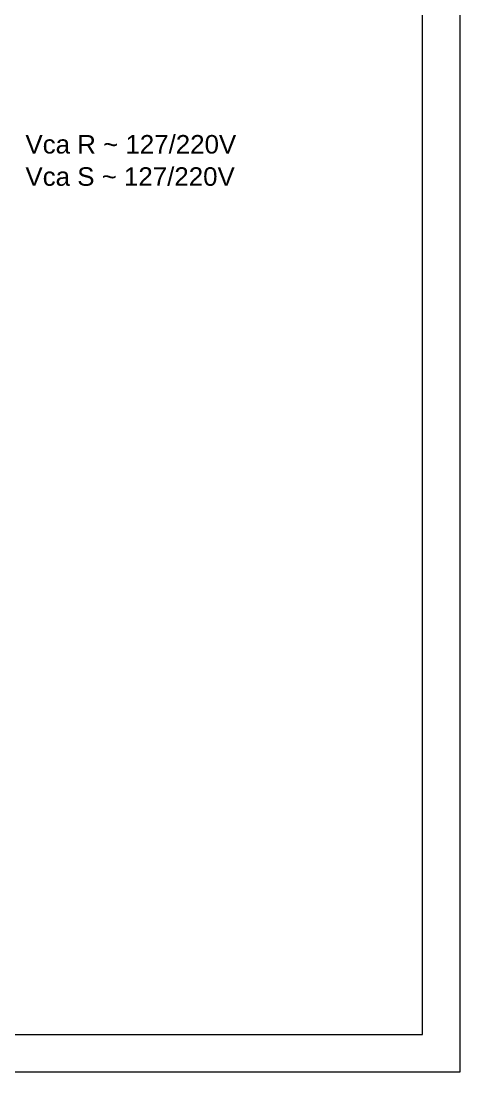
# Model space of a CAD drawing. Header units: millimetres. Extents: x 32696 to 36207, y 16706 to 17911.
# Drawn here: x 35971 to 36207, y 16706 to 17273 of the extents above; entities that cross this region are included whole.
import ezdxf
from ezdxf.enums import TextEntityAlignment as Align

# ---------------------------------------------------------------- set-up
doc = ezdxf.new("R2010")
doc.units = ezdxf.units.MM
doc.header["$LTSCALE"] = 0.1
doc.layers.get('0').update_dxf_attribs({"lineweight": 20})
doc.styles.get("Standard").update_dxf_attribs({"font": 'arial.ttf'})

# ---------------------------------------------------------------- blocks, each defined once
blk = doc.blocks.new('FOLHA')
for p, q in [((36499.11, 16873.38), (36499.11, 17170.38)), ((36494.11, 16878.38), (36494.11, 17160.38)), ((36314.11, 16878.38), (36494.11, 16878.38)), ((36079.11, 16873.38), (36499.11, 16873.38))]:
    blk.add_line(p, q)

msp = doc.modelspace()

# ---------------------------------------------------------------- block references
at = {"xscale": 4.059117410256329, "yscale": 4.059117410256329, "zscale": 4.059117410256329}
msp.add_blockref('FOLHA', (-111946.67, -51785.33), dxfattribs=at)

# ---------------------------------------------------------------- texts
for s, p in [('Vca R ~ 127/220V', (35972.95, 17206.37)), ('Vca S ~ 127/220V', (35972.95, 17188.97))]:
    msp.add_text(s, height=10).set_placement(p, align=Align.MIDDLE_LEFT)

doc.saveas('drawing.dxf')
